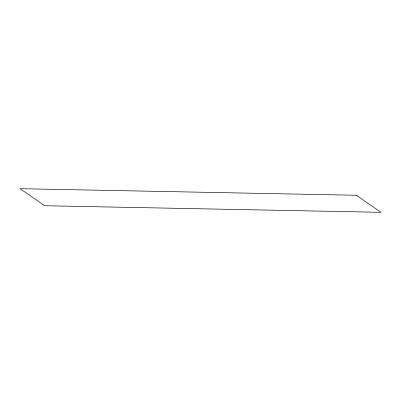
<?xml version="1.0" encoding="UTF-8"?>
<svg xmlns="http://www.w3.org/2000/svg" width="401" height="401" viewBox="0 0 401 401"><rect width="100%" height="100%" fill="white"/><g stroke="black" fill="none" stroke-linecap="round" stroke-linejoin="round"><path stroke-width="0.6" d="M356.329 195.267L20.05 188.686L44.671 205.733L380.95 212.314L356.329 195.267"/></g></svg>
